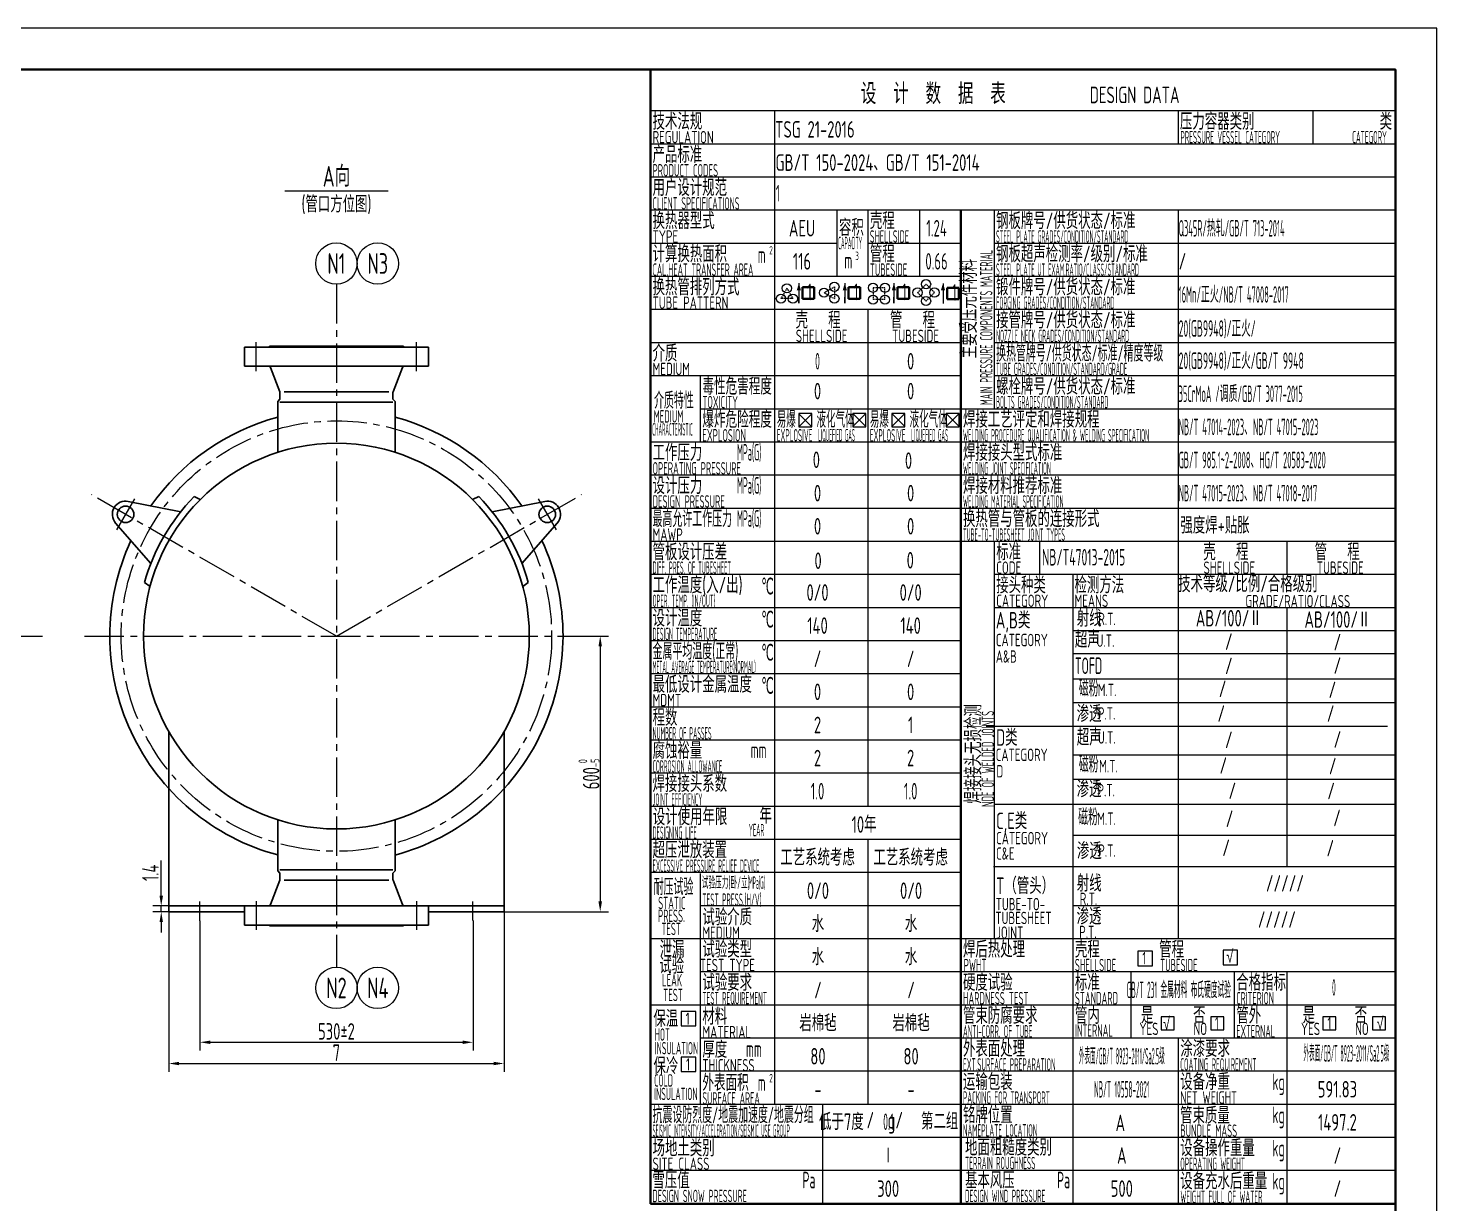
# Model space of a CAD drawing. Header units: millimetres. Extents: x 5765 to 6606, y -201 to 393.
# Drawn here: x 6265.7 to 6606, y 109.4 to 393.4 of the extents above; entities that cross this region are included whole.
import ezdxf
from ezdxf.enums import TextEntityAlignment as Align

# ---------------------------------------------------------------- set-up
doc = ezdxf.new("R2010")
doc.units = ezdxf.units.MM
doc.linetypes.add('CENTER2', pattern=[28.575, 19.05, -3.175, 3.175, -3.175])
doc.linetypes.add('DASHED', pattern=[0.75, 0.5, -0.25])
for name, color, linetype, lineweight in [('1粗实线', 7, 'Continuous', 35), ('2细实线', 3, 'Continuous', 13), ('3中心线', 1, 'CENTER2', 13), ('7文本', 2, 'Continuous', 13), ('8标注', 3, 'Continuous', 13), ('9图表', 4, 'Continuous', 13)]:
    doc.layers.add(name, color=color, linetype=linetype, lineweight=lineweight)
doc.styles.add('lanpec', font='bpec_e.shx', dxfattribs={"width": 0.75, "bigfont": 'hztxt.shx'})
doc.styles.add('lanpec-dim', font='bpec_e.shx', dxfattribs={"width": 0.75})
doc.dimstyles.new('lanpec', dxfattribs={"dimtxt": 4, "dimasz": 2.5, "dimexe": 2, "dimexo": 0, "dimtad": 1, "dimdsep": 46, "dimtxsty": 'lanpec-dim', "dimcen": 2.5, "dimclrd": 256, "dimclre": 256, "dimclrt": 256, "dimazin": 0, "dimtfac": 1, "dimtmove": 0, "dimatfit": 3, "dimfxl": 1, "dimlwd": -1, "dimlwe": -1, "dimarcsym": 0})
doc.dimstyles.new('lanpec$0', dxfattribs={"dimscale": 10, "dimtxt": 4, "dimasz": 2.5, "dimexe": 2, "dimexo": 0, "dimtad": 1, "dimdec": 1, "dimdsep": 46, "dimtxsty": 'lanpec-dim', "dimcen": 0.09, "dimclrd": 256, "dimclre": 256, "dimclrt": 256, "dimadec": 1, "dimazin": 0, "dimtfac": 0.707, "dimtdec": 1, "dimtmove": 0, "dimatfit": 3, "dimfxl": 1, "dimarcsym": 0})

# ---------------------------------------------------------------- blocks, each defined once
blk = doc.blocks.new('A1')
at = {"layer": '1粗实线'}
blk.add_lwpolyline([(-816, 10), (-10, 10), (-10, 584), (-816, 584)], close=True, dxfattribs=at)
at = {"layer": '9图表'}
blk.add_lwpolyline([(-841, 0), (0, 0), (0, 594), (-841, 594)], close=True, dxfattribs=at)
blk = doc.blocks.new('换热器设计数据表')
for p, q in [((-141.04, -83.12), (-144.19, -83.12)), ((-144.19, -83.12), (-144.19, -86.27)), ((-141.04, -86.27), (-141.04, -83.12)), ((-127.94, -83.12), (-131.09, -83.12)), ((-131.09, -83.12), (-131.09, -86.27)), ((-127.94, -86.27), (-127.94, -83.12)), ((-118.54, -83.12), (-121.69, -83.12)), ((-121.69, -83.12), (-121.69, -86.27)), ((-118.54, -86.27), (-118.54, -83.12)), ((-105.44, -83.12), (-108.59, -83.12)), ((-108.59, -83.12), (-108.59, -86.27)), ((-105.44, -86.27), (-105.44, -83.12)), ((-144.19, -86.27), (-141.04, -86.27)), ((-131.09, -86.27), (-127.94, -86.27)), ((-121.69, -86.27), (-118.54, -86.27)), ((-108.59, -86.27), (-105.44, -86.27)), ((-58.74, -212.99), (-62.24, -212.99)), ((-62.24, -212.99), (-62.24, -216.49)), ((-58.74, -216.49), (-58.74, -212.99)), ((-38.15, -212.77), (-41.65, -212.77)), ((-41.65, -212.77), (-41.65, -216.27)), ((-38.15, -216.27), (-38.15, -212.77)), ((-62.24, -216.49), (-58.74, -216.49)), ((-41.65, -216.27), (-38.15, -216.27)), ((-169.06, -227.53), (-172.56, -227.53)), ((-172.56, -227.53), (-172.56, -231.03)), ((-169.06, -231.03), (-169.06, -227.53)), ((-172.56, -231.03), (-169.06, -231.03)), ((-53.44, -228.83), (-56.59, -228.83)), ((-56.59, -228.83), (-56.59, -231.98)), ((-53.44, -231.98), (-53.44, -228.83)), ((-41.46, -228.83), (-44.61, -228.83)), ((-44.61, -228.83), (-44.61, -231.98)), ((-41.46, -231.98), (-41.46, -228.83)), ((-14.39, -228.83), (-17.54, -228.83)), ((-17.54, -228.83), (-17.54, -231.98)), ((-14.39, -231.98), (-14.39, -228.83)), ((-2.41, -228.83), (-5.56, -228.83)), ((-5.56, -228.83), (-5.56, -231.98)), ((-2.41, -231.98), (-2.41, -228.83)), ((-56.59, -231.98), (-53.44, -231.98)), ((-44.61, -231.98), (-41.46, -231.98)), ((-17.54, -231.98), (-14.39, -231.98)), ((-5.56, -231.98), (-2.41, -231.98)), ((-169.06, -238.56), (-172.56, -238.56)), ((-172.56, -238.56), (-172.56, -242.06)), ((-169.06, -242.06), (-169.06, -238.56)), ((-172.56, -242.06), (-169.06, -242.06))]:
    blk.add_line(p, q)
at = {"layer": '1粗实线'}
for p, q in [((0, 0), (-180, 0)), ((-180, 0), (-180, -274)), ((0, 0), (0, -274)), ((-105, -34), (-105, -274)), ((-140.47, -52.59), (-143.27, -52.59)), ((-143.27, -52.59), (-143.27, -55.39)), ((-140.47, -55.39), (-140.47, -52.59)), ((-129.36, -52.59), (-132.16, -52.59)), ((-132.16, -52.59), (-132.16, -55.39)), ((-129.36, -55.39), (-129.36, -52.59)), ((-117.49, -52.59), (-120.29, -52.59)), ((-120.29, -52.59), (-120.29, -55.39)), ((-117.49, -55.39), (-117.49, -52.59)), ((-105.53, -52.69), (-108.33, -52.69)), ((-108.33, -52.69), (-108.33, -55.49)), ((-105.53, -55.49), (-105.53, -52.69)), ((-143.27, -55.39), (-140.47, -55.39)), ((-132.16, -55.39), (-129.36, -55.39)), ((-120.29, -55.39), (-117.49, -55.39)), ((-108.33, -55.49), (-105.53, -55.49)), ((0, -274), (-180, -274))]:
    blk.add_line(p, q, dxfattribs=at)
at = {"layer": '9图表'}
for p, q in [((0, -10), (-180, -10)), ((-150, -10), (-150, -154)), ((-52.5, -10), (-52.5, -18)), ((-20, -10), (-20, -18)), ((0, -18), (-180, -18)), ((0, -26), (-180, -26)), ((0, -34), (-180, -34)), ((-135, -34), (-135, -50)), ((-127.5, -34), (-127.5, -50)), ((-115, -34), (-115, -50)), ((-97, -34), (-97, -82)), ((-52.5, -34), (-52.5, -210)), ((-135, -42), (-180, -42)), ((-105, -42), (-127.5, -42)), ((0, -42), (-97, -42)), ((0, -42), (-97, -42)), ((-105, -50), (-180, -50)), ((0, -50), (-97, -50)), ((0, -50), (-97, -50)), ((-144.15, -51.6), (-144.15, -56.46)), ((-133.05, -51.6), (-133.05, -56.46)), ((-121.18, -51.6), (-121.18, -56.46)), ((-109.32, -51.7), (-109.32, -56.55)), ((-144.15, -56.46), (-144.15, -54.98)), ((-133.05, -56.46), (-133.05, -54.98)), ((-121.18, -56.46), (-121.18, -54.98)), ((-105, -58), (-180, -58)), ((-127.5, -58), (-127.5, -178)), ((0, -58), (-97, -58)), ((-105, -66), (-180, -66)), ((0, -66), (-97, -66)), ((-105, -74), (-180, -74)), ((-167.96, -74), (-167.96, -90)), ((0, -74), (-97, -74)), ((0, -82), (-167.96, -82)), ((0, -90), (-180, -90)), ((0, -98), (-180, -98)), ((0, -106), (-180, -106)), ((0, -114), (-180, -114)), ((0, -114), (-97, -114)), ((-97, -114), (-97, -210)), ((-85.95, -122), (-85.95, -114)), ((-26.25, -114), (-26.25, -122)), ((-105, -122), (-180, -122)), ((0, -122), (-97, -122)), ((0, -122), (-97, -122)), ((-77.95, -122), (-77.95, -210)), ((-105, -130), (-180, -130)), ((-77.95, -130), (-97, -130)), ((0, -130), (-85.95, -130)), ((-26.25, -130), (-26.25, -192.64)), ((0, -135.6), (-77.95, -135.6)), ((-105, -138), (-180, -138)), ((0, -141.16), (-77.95, -141.16)), ((-105, -146), (-180, -146)), ((0, -147.24), (-77.95, -147.24)), ((0, -152.97), (-77.95, -152.97)), ((-105, -154), (-180, -154)), ((-150, -154), (-150, -250)), ((-1.92, -158.71), (-98.92, -158.71)), ((-105, -162), (-180, -162)), ((0, -165.6), (-77.95, -165.6)), ((-105, -170), (-180, -170)), ((0, -171.52), (-77.95, -171.52)), ((-105, -178), (-180, -178)), ((0.09, -177.55), (-96.91, -177.55)), ((-105, -186), (-180, -186)), ((-127.5, -186), (-127.5, -250)), ((0.03, -185.02), (-77.93, -185.02)), ((-105, -194), (-180, -194)), ((-0.09, -192.64), (-97.09, -192.64)), ((-167.96, -194.21), (-167.96, -226.21)), ((-105, -202), (-167.96, -202)), ((0, -202), (-77.95, -202)), ((-105, -210), (-180, -210)), ((0, -210), (-105, -210)), ((-77.95, -210), (-77.95, -274)), ((0, -218), (-167.96, -218)), ((-63.95, -218), (-63.95, -234)), ((-38.95, -218), (-38.95, -234)), ((-26.25, -218), (-26.25, -234)), ((0, -226), (-180, -226)), ((-167.96, -226.21), (-167.96, -250)), ((0, -234), (-167.96, -234)), ((0, -234), (-167.96, -234)), ((-52.5, -234), (-52.5, -274)), ((-26.25, -234), (-26.25, -274)), ((0, -242), (-167.96, -242)), ((0, -250), (-180, -250)), ((-138.45, -250), (-138.45, -274)), ((-52.5, -258), (-180, -258)), ((0, -258), (-52.5, -258)), ((0, -266), (-180, -266)), ((0, -266), (-52.5, -266)), ((0, -274), (-180, -274)), ((0, -274), (-180, -274)), ((-77.95, -273.66), (-77.95, -274)), ((-52.5, -273.66), (-52.5, -274)), ((-26.25, -273.66), (-26.25, -274))]:
    blk.add_line(p, q, dxfattribs=at)
at = {"layer": '9图表', "linetype": 'DASHED', "ltscale": 0.6}
for p, q in [((-147.04, -52.84), (-148.48, -55.34)), ((-147.04, -52.84), (-145.6, -55.34)), ((-138.07, -53.9), (-135.57, -52.46)), ((-138.07, -53.9), (-135.57, -55.34)), ((-135.57, -52.46), (-135.57, -55.34)), ((-123.35, -52.7), (-126.23, -52.7)), ((-126.23, -52.7), (-126.23, -55.58)), ((-123.35, -55.58), (-123.35, -52.7)), ((-115.46, -53.87), (-113.42, -51.84)), ((-115.46, -53.87), (-113.42, -55.91)), ((-111.39, -53.87), (-113.42, -51.84)), ((-113.42, -55.91), (-111.39, -53.87)), ((-145.6, -55.34), (-148.48, -55.34)), ((-123.35, -55.58), (-126.23, -55.58))]:
    blk.add_line(p, q, dxfattribs=at)
at = {"layer": '9图表'}
for points in [[(-144.15, -51.6, 0, 1, 0), (-144.15, -53.31, 1, 1, 0)], [(-133.05, -51.6, 0, 1, 0), (-133.05, -53.31, 1, 1, 0)], [(-121.18, -51.6, 0, 1, 0), (-121.18, -53.31, 1, 1, 0)], [(-109.32, -51.6, 0, 1, 0), (-109.32, -53.31, 1, 1, 0)]]:
    blk.add_lwpolyline(points, format="xyseb", dxfattribs=at)
for centre in [(-113.42, -51.84), (-148.48, -55.34), (-147.04, -52.84), (-145.6, -55.34), (-138.07, -53.9), (-135.57, -52.46), (-135.57, -55.34), (-126.23, -52.7), (-126.23, -55.58), (-123.35, -52.7), (-123.35, -55.58), (-115.46, -53.87), (-111.39, -53.87), (-113.42, -55.91)]:
    blk.add_circle(centre, 1.12, dxfattribs=at)
at = {"layer": '7文本', "color": 4, "style": 'lanpec'}
for s, height, width, p in [('设  计  数  据  表', 5, 0.75, (-129.18, -8.34)), ('DESIGN DATA', 4, 0.75, (-73.86, -8.12)), ('技术法规', 4, 0.75, (-179.5, -14.54)), ('压力容器类别', 4, 0.75, (-52.07, -14.54)), ('类', 4, 0.75, (-3.82, -14.54)), ('REGULATION', 3, 0.75, (-179.5, -17.83)), ('PRESSURE VESSEL CATEGORY', 3, 0.4, (-51.95, -17.83)), ('CATEGORY', 3, 0.4, (-10.46, -17.82)), ('产品标准', 4, 0.75, (-179.5, -22.54)), ('PRODUCT CODES', 3, 0.6, (-179.5, -25.83)), ('用户设计规范 ', 4, 0.75, (-179.5, -30.54)), ('CLIENT SPECIFICATIONS', 3, 0.5, (-179.5, -33.83)), ('换热器型式', 4, 0.75, (-179.5, -38.54)), ('容积', 4, 0.75, (-134.45, -40.17)), ('壳程', 4, 0.75, (-127, -38.54)), ('钢板牌号/供货状态/标准', 4, 0.75, (-96.5, -38.54)), ('TYPE', 3, 0.75, (-179.5, -41.83)), ('CAPACITY', 3, 0.3, (-134.66, -43.4)), ('SHELLSIDE', 3, 0.5, (-127, -41.83)), ('STEEL PLATE GRADES/CONDITION/STANDARD', 3, 0.35, (-96.5, -41.83)), ('计算换热面积', 4, 0.75, (-179.5, -46.54)), ('m', 4, 0.6, (-154.09, -46.75)), ('2', 2, 0.6, (-151.31, -44.65)), ('3', 2, 0.6, (-130.54, -46)), ('管程', 4, 0.75, (-127, -46.54)), ('钢板超声检测率/级别/标准', 4, 0.75, (-96.5, -46.54)), ('CAL.HEAT TRANSFER AREA', 3, 0.45, (-179.5, -49.83)), ('m', 4, 0.6, (-133.16, -48.1)), ('TUBESIDE', 3, 0.6, (-127, -49.83)), ('STEEL PLATE UT EXAM.RATIO/CLASS/STANDARD', 3, 0.35, (-96.5, -49.83)), ('换热管排列方式', 4, 0.75, (-179.5, -54.54)), ('锻件牌号/供货状态/标准 ', 4, 0.75, (-96.5, -54.54)), ('TUBE PATTERN', 3, 0.75, (-179.5, -57.83)), ('FORGING GRADES/CONDITION/STANDARD', 3, 0.35, (-96.5, -57.83)), ('壳   程', 4, 0.75, (-144.94, -62.54)), ('管   程', 4, 0.75, (-122.14, -62.54)), ('接管牌号/供货状态/标准 ', 4, 0.75, (-96.5, -62.54)), ('SHELLSIDE', 3, 0.75, (-144.88, -65.83)), ('TUBESIDE', 3, 0.75, (-121.61, -65.83)), ('NOZZLE NECK GRADES/CONDITION/STANDARD', 3, 0.35, (-96.5, -65.83)), ('介质', 4, 0.75, (-179.5, -70.54)), ('换热管牌号/供货状态/标准/精度等级', 4, 0.6, (-96.5, -70.54)), ('MEDIUM', 3, 0.75, (-179.5, -73.83)), ('TUBE GRADES/CONDITION/STANDARD/GRADE', 3, 0.35, (-96.5, -73.83)), ('毒性危害程度', 4, 0.7, (-167.46, -78.54)), ('螺栓牌号/供货状态/标准 ', 4, 0.75, (-96.5, -78.54)), ('介质特性', 4, 0.6, (-179.15, -81.94)), ('TOXICITY ', 3, 0.6, (-167.46, -81.83)), ('BOLTS GRADES/CONDITION/STANDARD', 3, 0.35, (-96.5, -81.83)), ('MEDIUM ', 3, 0.6, (-179.26, -85.28)), ('爆炸危险程度', 4, 0.7, (-167.46, -86.54)), ('易爆', 4, 0.5, (-149.5, -86.54)), ('液化气体', 4, 0.5, (-139.9, -86.54)), ('易爆', 4, 0.5, (-127, -86.54)), ('液化气体', 4, 0.5, (-117.4, -86.54)), ('焊接工艺评定和焊接规程', 4, 0.75, (-104.5, -86.54)), ('CHARACTERISTIC', 3, 0.3, (-179.58, -88.43)), ('EXPLOSION', 3, 0.6, (-167.46, -89.83)), ('EXPLOSIVE', 3, 0.4, (-149.5, -89.83)), ('LIQUEFIED GAS', 3, 0.3, (-139.49, -89.81)), ('EXPLOSIVE', 3, 0.4, (-127, -89.83)), ('LIQUEFIED GAS', 3, 0.3, (-116.99, -89.81)), ('WELDING PROCEDURE QUALIFICATION & WELDING SPECIFICATION', 3, 0.35, (-104.5, -89.83)), ('工作压力', 4, 0.75, (-179.5, -94.54)), ('MPa(G)', 4, 0.35, (-159.07, -94.44)), ('焊接接头型式标准', 4, 0.75, (-104.5, -94.54)), ('OPERATING PRESSURE', 3, 0.6, (-179.5, -97.83)), ('WELDING JOINT SPECIFICATION', 3, 0.35, (-104.5, -97.83)), ('设计压力', 4, 0.75, (-179.5, -102.54)), ('MPa(G)', 4, 0.35, (-159.07, -102.44)), ('焊接材料推荐标准', 4, 0.75, (-104.5, -102.54)), ('DESIGN PRESSURE', 3, 0.6, (-179.5, -105.83)), ('WELDING MATERIAL SPECIFICATION', 3, 0.35, (-104.5, -105.83)), ('最高允许工作压力', 4, 0.6, (-179.5, -110.54)), ('MPa(G)', 4, 0.35, (-159.07, -110.44)), ('换热管与管板的连接形式', 4, 0.75, (-104.5, -110.54)), ('MAWP', 3, 0.75, (-179.5, -113.83)), ('TUBE-TO-TUBESHEET JOINT TYPES', 3, 0.35, (-104.5, -113.83)), ('管板设计压差', 4, 0.75, (-179.5, -118.54)), ('标准', 4, 0.75, (-96.46, -118.54)), ('壳   程', 4, 0.75, (-46.42, -118.54)), ('管   程', 4, 0.75, (-19.53, -118.54)), ('DIFF. PRES. OF TUBESHEET', 3, 0.35, (-179.5, -121.83)), ('CODE', 3, 0.75, (-96.46, -121.83)), ('NB/T47013-2015', 4, 0.6, (-85.4, -119.81)), ('SHELLSIDE', 3, 0.75, (-46.37, -121.83)), ('TUBESIDE', 3, 0.75, (-18.99, -121.83)), ('工作温度(入/出)', 4, 0.75, (-179.5, -126.54)), ('接头种类', 4, 0.75, (-96.46, -126.54)), ('检测方法', 4, 0.75, (-77.55, -126.54)), ('技术等级/比例/合格级别', 4, 0.75, (-52.5, -126.26)), ('℃', 4, 0.53, (-153.22, -126.76)), ('OPER. TEMP. (IN/OUT)', 3, 0.35, (-179.5, -129.83)), ('CATEGORY', 3, 0.75, (-96.46, -129.83)), ('MEANS', 3, 0.75, (-77.55, -129.83)), ('GRADE/RATIO/CLASS', 3, 0.75, (-36.24, -129.92)), ('设计温度', 4, 0.75, (-179.5, -134.54)), ('℃', 4, 0.53, (-153.22, -134.76)), ('A,B类', 4, 0.75, (-96.56, -135.02)), ('射线', 4, 0.75, (-76.99, -134.57)), ('R.T.', 3, 0.75, (-71.81, -134.22)), ('DESIGN TEMPERATURE', 3, 0.35, (-179.5, -137.83)), ('超声', 4, 0.75, (-77.45, -139.68)), ('金属平均温度(正常)', 4, 0.6, (-179.5, -142.54)), ('℃', 4, 0.53, (-153.22, -142.76)), ('CATEGORY', 3, 0.75, (-96.56, -139.31)), ('U.T.', 3, 0.75, (-72.21, -139.47)), ('METAL AVERAGE TEMPERATURE(NORMAL) ', 3, 0.3, (-179.5, -145.83)), ('A&B', 3, 0.75, (-96.56, -143.29)), ('TOFD', 4, 0.6, (-77.45, -146.03)), ('最低设计金属温度', 4, 0.75, (-179.5, -150.54)), ('℃', 4, 0.53, (-153.22, -150.76)), ('磁粉', 4, 0.6, (-76.52, -151.48)), ('M.T.', 3, 0.75, (-71.93, -151.37)), ('MDMT', 3, 0.75, (-179.5, -153.83)), ('程数', 4, 0.75, (-179.5, -158.54)), ('渗透', 4, 0.75, (-77.03, -157.62)), ('P.T.', 3, 0.75, (-71.89, -157.04)), ('NUMBER OF PASSES', 3, 0.35, (-179.5, -161.83)), ('D类', 4, 0.75, (-96.5, -163.36)), ('超声', 4, 0.75, (-76.99, -163.31)), ('U.T.', 3, 0.75, (-71.89, -162.85)), ('腐蚀裕量', 4, 0.75, (-179.5, -166.54)), ('mm', 4, 0.6, (-155.79, -166.36)), ('CATEGORY', 3, 0.75, (-96.59, -167.04)), ('磁粉', 4, 0.6, (-76.52, -169.85)), ('M.T.', 3, 0.75, (-71.6, -169.79)), ('CORROSION ALLOWANCE', 3, 0.35, (-179.5, -169.83)), ('焊接接头系数', 4, 0.75, (-179.5, -174.54)), ('D', 3, 0.75, (-96.41, -171)), ('渗透', 4, 0.75, (-77.03, -175.82)), ('P.T.', 3, 0.75, (-72, -175.59)), ('JOINT EFFICIENCY', 3, 0.35, (-179.5, -177.83)), ('设计使用年限', 4, 0.75, (-179.44, -182.54)), ('年', 4, 0.75, (-153.67, -182.21)), ('C,E类', 4, 0.75, (-96.5, -183.49)), ('磁粉', 4, 0.6, (-76.67, -182.59)), ('M.T.', 3, 0.75, (-72.08, -182.48)), ('DESIGNING LIFE', 3, 0.35, (-179.5, -185.83)), ('YEAR', 3, 0.35, (-156.26, -185.22)), ('超压泄放装置', 4, 0.75, (-179.5, -190.54)), ('超压泄放装置', 4, 0.75, (-179.5, -190.54)), ('CATEGORY', 3, 0.75, (-96.5, -187.17)), ('渗透', 4, 0.75, (-76.95, -190.76)), ('P.T.', 3, 0.75, (-71.81, -190.18)), ('C&E', 3, 0.75, (-96.5, -190.89)), ('EXCESSIVE PRESSURE RELIEF DEVICE', 3, 0.35, (-179.5, -193.83)), ('耐压试验', 4, 0.6, (-179.23, -199.45)), ('试验压力(卧/立)', 3, 0.4, (-167.63, -197.9)), ('MPa(G)', 3, 0.3, (-156.24, -197.92)), ('T（管头）', 4, 0.75, (-96.5, -199.19)), ('射线', 4, 0.75, (-76.99, -198.57)), ('STATIC', 3, 0.6, (-178.14, -202.84)), ('TEST PRESS.(H/V)', 3, 0.4, (-167.46, -202.03)), ('TUBE-TO-', 3, 0.75, (-96.59, -203.12)), ('R.T.', 3, 0.75, (-76.28, -201.83)), ('PRESS.', 3, 0.6, (-178.19, -205.93)), ('试验介质', 4, 0.75, (-167.46, -206.75)), ('TUBESHEET', 3, 0.75, (-96.68, -206.45)), ('渗透', 4, 0.75, (-77.03, -206.54)), ('TEST', 3, 0.6, (-177.37, -209.1)), ('MEDIUM', 3, 0.75, (-167.46, -210.03)), ('JOINT', 3, 0.75, (-96.5, -210)), ('P.T.', 3, 0.75, (-76.41, -209.83)), ('泄漏', 4, 0.75, (-177.79, -214.54)), ('试验类型', 4, 0.75, (-167.46, -214.54)), ('焊后热处理', 4, 0.75, (-104.5, -214.54)), ('壳程', 4, 0.75, (-77.45, -214.54)), ('管程', 4, 0.75, (-57.09, -214.57)), ('试验', 4, 0.75, (-177.88, -218.46)), ('TEST TYPE', 3, 0.75, (-168.08, -217.83)), ('PWHT', 3, 0.6, (-104.32, -217.83)), ('SHELLSIDE', 3, 0.6, (-77.45, -217.83)), ('TUBESIDE', 3, 0.6, (-56.85, -217.83)), ('LEAK', 3, 0.6, (-177.22, -221.48)), ('试验要求', 4, 0.75, (-167.46, -222.54)), ('硬度试验', 4, 0.75, (-104.5, -222.54)), ('标准', 4, 0.75, (-77.45, -222.54)), ('合格指标', 4, 0.75, (-38.45, -222.54)), ('TEST', 3, 0.6, (-176.92, -225.05)), ('TEST REQUIREMENT', 3, 0.4, (-167.46, -225.83)), ('HARDNESS TEST', 3, 0.6, (-104.5, -225.83)), ('STANDARD', 3, 0.6, (-77.45, -225.83)), ('CRITERION', 3, 0.5, (-38.45, -225.83)), ('保温', 4, 0.75, (-179.3, -231.3)), ('材料 ', 4, 0.75, (-167.46, -230.75)), ('管束防腐要求', 4, 0.75, (-104.5, -230.54)), ('管内', 4, 0.75, (-77.45, -230.54)), ('是', 4, 0.75, (-61.47, -230.45)), ('否', 4, 0.75, (-48.9, -230.45)), ('管外', 4, 0.75, (-38.45, -230.5)), ('是', 4, 0.75, (-22.42, -230.45)), ('否', 4, 0.75, (-9.85, -230.45)), ('MATERIAL', 3, 0.75, (-167.46, -234.03)), ('ANTI-CORR. OF TUBE', 3, 0.4, (-104.5, -233.83)), ('INTERNAL', 3, 0.6, (-77.45, -233.64)), ('YES', 3, 0.75, (-61.88, -233.24)), ('NO', 3, 0.75, (-48.81, -233.24)), ('EXTERNAL', 3, 0.5, (-38.45, -233.8)), ('YES', 3, 0.75, (-22.83, -233.24)), ('NO', 3, 0.75, (-9.76, -233.24)), ('HOT ', 3, 0.45, (-178.97, -234.61)), ('厚度', 4, 0.75, (-167.46, -238.75)), ('外表面处理', 4, 0.75, (-104.5, -238.54)), ('涂漆要求', 4, 0.75, (-51.98, -238.54)), ('INSULATION ', 3, 0.45, (-178.97, -237.91)), ('mm', 4, 0.6, (-156.93, -238.56)), ('保冷', 4, 0.75, (-179.28, -242.69)), ('THICKNESS', 3, 0.74, (-167.46, -242.03)), ('EXT.SURFACE PREPARATION', 3, 0.4, (-104.5, -241.83)), ('COATING REQUIREMENT', 3, 0.4, (-52, -241.83)), ('COLD', 3, 0.45, (-179.11, -245.7)), ('外表面积', 4, 0.7, (-167.46, -246.75)), ('m', 4, 0.6, (-154.09, -246.75)), ('2', 2, 0.6, (-151.31, -244.65)), ('运输包装', 4, 0.75, (-104.5, -246.54)), ('设备净重', 4, 0.75, (-52, -246.54)), ('kg', 4, 0.6, (-29.74, -246.54)), ('INSULATION ', 3, 0.45, (-179.11, -248.96)), ('SURFACE AREA', 3, 0.5, (-167.46, -250.03)), ('PACKING FOR TRANSPORT ', 3, 0.4, (-104.5, -249.83)), ('NET WEIGHT', 3, 0.7, (-52, -249.83)), ('抗震设防烈度/地震加速度/地震分组', 4, 0.6, (-179.5, -254.54)), (' /  g/  ', 4, 0.75, (-129.43, -255.82)), ('铭牌位置', 4, 0.75, (-104.5, -254.54)), ('管束质量', 4, 0.75, (-52.03, -254.68)), ('kg', 4, 0.6, (-29.74, -254.54)), ('SEISMIC INTENSITY/ACCELERATION/SEISMIC USE GROUP', 3, 0.3, (-179.5, -257.83)), ('NAMEPLATE LOCATION', 3, 0.4, (-104.5, -257.77)), ('BUNDLE MASS', 3, 0.6, (-52, -257.83)), ('场地土类别', 4, 0.75, (-179.5, -262.54)), ('地面粗糙度类别', 4, 0.75, (-104, -262.37)), ('设备操作重量', 4, 0.75, (-52, -262.54)), ('kg', 4, 0.6, (-29.74, -262.54)), ('SITE CLASS', 3, 0.75, (-179.5, -265.83)), ('TERRAIN ROUGHNESS', 3, 0.4, (-104, -265.65)), ('OPERATING WEIGHT', 3, 0.4, (-52, -265.83)), ('雪压值', 4, 0.75, (-179.53, -270.33)), ('Pa', 4, 0.6, (-143.27, -270.27)), ('基本风压', 4, 0.75, (-104, -270.33)), ('Pa', 4, 0.6, (-81.76, -270.27)), ('设备充水后重量', 4, 0.75, (-52, -270.54)), ('kg', 4, 0.6, (-29.74, -270.54)), ('DESIGN SNOW PRESSURE', 3, 0.5, (-179.53, -273.61)), ('DESIGN WIND PRESSURE', 3, 0.4, (-104, -273.61)), ('WEIGHT FULL OF WATER', 3, 0.4, (-51.95, -273.83))]:
    blk.add_text(s, height=height, dxfattribs=dict(at, width=width)).set_placement(p)
for s, height, width, p in [('主要受压元件材料', 4, 0.75, (-101.09, -69.74)), ('MAIN PRESSURE COMPONENTS MATERIAL ', 3, 0.5, (-97.36, -81.06)), ('焊接接头无损检测 ', 4, 0.75, (-100.01, -177.31)), ('NDE OF WELDED JOINTS', 3, 0.6, (-97, -178.13))]:
    blk.add_text(s, height=height, rotation=90, dxfattribs=dict(at, width=width)).set_placement(p)
blk = doc.blocks.new('*D39')
at = {"layer": '8标注', "transparency": 16777216}
for p, q in [((6307.14, 177.78), (6307.14, 146.46)), ((6373.14, 177.85), (6373.14, 146.46)), ((6309.64, 148.46), (6370.64, 148.46))]:
    blk.add_line(p, q, dxfattribs=at)
for points in [[(6309.64, 148.87), (6309.64, 148.04), (6307.14, 148.46)], [(6370.64, 148.87), (6370.64, 148.04), (6373.14, 148.46)]]:
    blk.add_solid(points, dxfattribs=at)
at = {"layer": 'Defpoints', "color": 0, "transparency": 16777216}
for p in [(6307.14, 177.78), (6373.14, 177.85), (6373.14, 148.46)]:
    blk.add_point(p, dxfattribs=at)
at = {"layer": '8标注', "transparency": 16777216, "insert": (6340.14, 151.08), "char_height": 4, "attachment_point": 5, "style": 'lanpec-dim'}
blk.add_mtext('530±2', dxfattribs=at)
blk = doc.blocks.new('*D40')
at = {"layer": '8标注', "transparency": 16777216}
for p, q in [((6299.64, 179.98), (6299.64, 141.33)), ((6380.64, 179.98), (6380.64, 141.33)), ((6302.14, 143.33), (6378.14, 143.33))]:
    blk.add_line(p, q, dxfattribs=at)
for points in [[(6302.14, 143.74), (6302.14, 142.91), (6299.64, 143.33)], [(6378.14, 143.74), (6378.14, 142.91), (6380.64, 143.33)]]:
    blk.add_solid(points, dxfattribs=at)
at = {"layer": 'Defpoints', "color": 0, "transparency": 16777216}
for p in [(6299.64, 179.98), (6380.64, 179.98), (6380.64, 143.33)]:
    blk.add_point(p, dxfattribs=at)
at = {"layer": '8标注', "transparency": 16777216, "insert": (6340.14, 145.95), "char_height": 4, "width": 7.1429, "attachment_point": 5, "style": 'lanpec-dim'}
blk.add_mtext('7', dxfattribs=at)
blk = doc.blocks.new('*D43')
at = {"layer": '8标注', "transparency": 16777216}
for p, q in [((6401.02, 246.58), (6405.88, 246.58)), ((6403.88, 244.08), (6403.88, 182.48)), ((6380.64, 179.98), (6405.88, 179.98))]:
    blk.add_line(p, q, dxfattribs=at)
for points in [[(6403.46, 244.08), (6404.3, 244.08), (6403.88, 246.58)], [(6403.46, 182.48), (6404.3, 182.48), (6403.88, 179.98)]]:
    blk.add_solid(points, dxfattribs=at)
at = {"layer": 'Defpoints', "color": 0, "transparency": 16777216}
for p in [(6401.02, 246.58), (6380.64, 179.98), (6403.88, 179.98)]:
    blk.add_point(p, dxfattribs=at)
at = {"layer": '8标注', "transparency": 16777216, "insert": (6401.16, 213.28), "char_height": 4, "attachment_point": 5, "rotation": 90, "style": 'lanpec-dim'}
blk.add_mtext('600{\\H0.525x;\\S 0^ -5;}', dxfattribs=at)
blk = doc.blocks.new('*D45')
at = {"layer": '8标注', "transparency": 16777216}
for p, q in [((6195.65, 192.8), (6195.65, 194.8)), ((6224.02, 191.41), (6224.02, 194.8)), ((6198.15, 192.8), (6221.52, 192.8)), ((6224.02, 192.8), (6263.77, 192.8))]:
    blk.add_line(p, q, dxfattribs=at)
for points in [[(6198.15, 193.22), (6198.15, 192.39), (6195.65, 192.8)], [(6221.52, 193.22), (6221.52, 192.39), (6224.02, 192.8)]]:
    blk.add_solid(points, dxfattribs=at)
at = {"layer": 'Defpoints', "color": 0, "transparency": 16777216}
for p in [(6195.65, 192.8), (6224.02, 192.8), (6224.02, 191.41)]:
    blk.add_point(p, dxfattribs=at)
at = {"layer": '8标注', "transparency": 16777216, "insert": (6245.14, 195.5), "char_height": 4, "attachment_point": 5, "style": 'lanpec-dim'}
blk.add_mtext('∅219.1×12.7;L=90.0', dxfattribs=at)
blk = doc.blocks.new('*U61')
at = {"layer": '2细实线'}
blk.add_line((-12.5, 0), (12.5, 0), dxfattribs=at)
at = {"layer": '7文本', "style": 'lanpec', "width": 0.75}
for tag, height, p in [('节点图名称', 5, (0, 3.5)), ('比例', 4, (0, -3.25))]:
    blk.add_attdef(tag, text='', height=height, dxfattribs=at).set_placement(p, align=Align.MIDDLE_CENTER)
blk = doc.blocks.new('管口号')
at = {"layer": '2细实线'}
blk.add_circle((0, 5), 5, dxfattribs=at)
at = {"layer": '7文本', "style": 'lanpec', "width": 0.75}
blk.add_attdef('N', text='', height=5, dxfattribs=at).set_placement((0, 5), align=Align.MIDDLE_CENTER)
blk = doc.blocks.new('*D66')
at = {"layer": '8标注', "transparency": 16777216}
for p, q in [((6297.81, 183.88), (6297.81, 192.41)), ((6299.64, 181.38), (6295.81, 181.38)), ((6297.81, 179.98), (6297.81, 181.38)), ((6299.64, 179.98), (6295.81, 179.98)), ((6297.81, 177.48), (6297.81, 174.98))]:
    blk.add_line(p, q, dxfattribs=at)
for points in [[(6297.39, 183.88), (6298.23, 183.88), (6297.81, 181.38)], [(6297.39, 177.48), (6298.23, 177.48), (6297.81, 179.98)]]:
    blk.add_solid(points, dxfattribs=at)
at = {"layer": 'Defpoints', "color": 0, "transparency": 16777216}
for p in [(6297.81, 181.38), (6299.64, 181.38), (6299.64, 179.98)]:
    blk.add_point(p, dxfattribs=at)
at = {"layer": '8标注', "transparency": 16777216, "insert": (6295.19, 189.4), "char_height": 4, "attachment_point": 5, "rotation": 90, "style": 'lanpec-dim'}
blk.add_mtext('1.4', dxfattribs=at)

msp = doc.modelspace()

# ---------------------------------------------------------------- linework, layer by layer
for p, q in [((6323.948, 316.583), (6356.328, 316.583)), ((6323.948, 316.383), (6323.948, 316.583)), ((6356.328, 316.383), (6356.328, 316.583)), ((6317.888, 316.383), (6362.388, 316.383)), ((6317.888, 311.773), (6317.888, 316.383)), ((6362.388, 311.773), (6362.388, 316.383)), ((6317.888, 311.773), (6362.388, 311.773)), ((6317.888, 311.773), (6323.744, 311.773)), ((6326.456, 305.569), (6324.211, 311.452)), ((6353.821, 305.569), (6356.066, 311.452)), ((6362.388, 311.773), (6356.533, 311.773)), ((6326.488, 303.822), (6325.954, 303.288)), ((6325.954, 303.288), (6325.954, 290.972)), ((6326.488, 304.783), (6326.488, 305.391)), ((6326.488, 304.783), (6326.488, 303.822)), ((6353.788, 303.087), (6326.488, 303.087)), ((6352.768, 305.583), (6327.509, 305.583)), ((6353.788, 304.783), (6353.788, 305.391)), ((6353.788, 304.783), (6353.788, 303.822)), ((6353.788, 303.822), (6354.322, 303.288)), ((6354.322, 303.288), (6354.322, 290.972)), ((6302.525, 276.624), (6289.816, 279.134)), ((6305.75, 280.268), (6307.246, 279.594)), ((6374.527, 280.268), (6373.03, 279.594)), ((6377.752, 276.624), (6390.46, 279.134)), ((6295.316, 264.137), (6286.788, 273.888)), ((6384.961, 264.137), (6393.489, 273.888)), ((6293.772, 259.522), (6295.105, 258.563)), ((6386.504, 259.522), (6385.172, 258.563)), ((6299.638, 179.983), (6299.638, 223.533)), ((6380.638, 179.983), (6380.638, 223.533)), ((6325.954, 189.879), (6325.954, 202.195)), ((6354.322, 189.879), (6354.322, 202.195)), ((6326.456, 187.597), (6324.211, 181.715)), ((6326.488, 189.345), (6325.954, 189.879)), ((6353.788, 190.08), (6326.488, 190.08)), ((6326.488, 188.383), (6326.488, 189.345)), ((6326.488, 188.383), (6326.488, 187.776)), ((6352.768, 187.583), (6327.509, 187.583)), ((6353.788, 189.345), (6354.322, 189.879)), ((6353.788, 188.383), (6353.788, 189.345)), ((6353.788, 188.383), (6353.788, 187.776)), ((6353.821, 187.597), (6356.066, 181.715)), ((6299.638, 181.383), (6317.888, 181.383)), ((6317.888, 181.393), (6362.388, 181.393)), ((6317.888, 181.393), (6317.888, 176.783)), ((6317.888, 181.393), (6323.744, 181.393)), ((6341.393, 181.393), (6335.538, 181.393)), ((6362.388, 181.393), (6356.533, 181.393)), ((6362.388, 181.393), (6362.388, 176.783)), ((6380.638, 181.383), (6362.388, 181.383)), ((6380.638, 181.383), (6380.638, 179.983)), ((6299.638, 179.983), (6317.888, 179.983)), ((6299.638, 179.983), (6317.888, 179.983)), ((6380.638, 179.983), (6362.388, 179.983)), ((6380.638, 179.983), (6362.388, 179.983)), ((6317.888, 176.783), (6362.388, 176.783)), ((6323.948, 176.783), (6323.948, 176.583)), ((6323.948, 176.583), (6356.328, 176.583)), ((6356.328, 176.783), (6356.328, 176.583))]:
    msp.add_line(p, q)
for centre, radius in [((6340.138, 246.583), 46.6), ((6289.197, 275.995), 2), ((6391.08, 275.995), 2)]:
    msp.add_circle(centre, radius)
for centre, radius, start, end in [((6323.744, 311.273), 0.5, 20.88476, 90), ((6356.533, 311.273), 0.5, 90, 159.11524), ((6325.988, 305.391), 0.5, 0, 20.88476), ((6354.288, 305.391), 0.5, 159.11524, 180), ((6340.138, 246.583), 54.75, 105.01487, 144.92537), ((6340.138, 246.583), 54.75, 35.07463, 74.98513), ((6289.197, 275.995), 3.2, 78.82881, 221.17119), ((6340.138, 246.583), 48.138, 135.5922, 164.4078), ((6340.138, 246.583), 48.138, 15.5922, 44.4078), ((6391.08, 275.995), 3.2, 318.82881, 101.17119), ((6340.138, 246.583), 54.75, 155.07463, 254.98513), ((6340.138, 246.583), 54.75, 284.91774, 24.92537), ((6325.988, 187.776), 0.5, 339.11524, 0), ((6354.288, 187.776), 0.5, 180, 200.88476), ((6323.744, 181.893), 0.5, 270, 339.11524), ((6356.533, 181.893), 0.5, 200.88476, 270)]:
    msp.add_arc(centre, radius, start, end)
at = {"layer": '2细实线'}
for p, q in [((6451.851, 300.296), (6455.001, 297.146)), ((6451.851, 297.146), (6455.001, 300.296)), ((6464.941, 300.326), (6468.091, 297.176)), ((6464.941, 297.176), (6468.091, 300.326)), ((6474.321, 300.326), (6477.471, 297.176)), ((6474.321, 297.176), (6477.471, 300.326)), ((6487.461, 300.346), (6490.611, 297.196)), ((6487.461, 297.196), (6490.611, 300.346))]:
    msp.add_line(p, q, dxfattribs=at)
at = {"layer": '3中心线', "ltscale": 0.5}
for p, q in [((6340.138, 331.583), (6340.138, 166.583)), ((6320.768, 310.583), (6320.768, 317.573)), ((6359.508, 310.583), (6359.508, 317.573)), ((6340.138, 246.583), (6280.924, 280.771)), ((6291.369, 279.757), (6287.024, 272.232)), ((6340.138, 246.583), (6399.353, 280.771)), ((6388.908, 279.757), (6393.253, 272.232)), ((6146.63, 246.583), (6269.156, 246.583)), ((6279.258, 246.583), (6401.019, 246.583)), ((6307.138, 177.776), (6307.138, 182.457)), ((6320.768, 182.583), (6320.768, 175.593)), ((6359.508, 182.583), (6359.508, 175.593)), ((6373.138, 177.847), (6373.138, 182.457))]:
    msp.add_line(p, q, dxfattribs=at)
msp.add_circle((6340.138, 246.583), 52, dxfattribs=at)

# ---------------------------------------------------------------- block references
msp.add_blockref('*U61', (6340.15, 354.169)).add_auto_attribs({'节点图名称': 'A向', '比例': '(管口方位图)'})
at = {"layer": '2细实线'}
for name, p in [('A1', (6606.028, -200.559)), ('换热器设计数据表', (6596.028, 383.441))]:
    msp.add_blockref(name, p, dxfattribs=at)
at = {"layer": '8标注'}
for p, values in [((6340.129, 331.583), {'N': 'N1'}), ((6350.129, 331.583), {'N': 'N3'}), ((6340.138, 156.583), {'N': 'N2'}), ((6350.138, 156.583), {'N': 'N4'})]:
    msp.add_blockref('管口号', p, dxfattribs=at).add_auto_attribs(values)

# ---------------------------------------------------------------- texts
at = {"layer": '7文本', "style": 'lanpec'}
for s, width, p in [('TSG 21-2016', 0.75, (6446.138, 368.994)), ('GB/T 150-2024、GB/T 151-2014', 0.75, (6446.248, 360.976)), ('1', 0.6, (6446.303, 353.581)), ('Q345R/热轧/GB/T 713-2014', 0.4, (6543.638, 345.114)), ('/', 0.75, (6543.638, 337.114)), ('16Mn/正火/NB/T 47008-2017', 0.4, (6543.638, 329.114)), ('20(GB9948)/正火/', 0.5, (6543.638, 320.897)), ('20(GB9948)/正火/GB/T 9948', 0.5, (6543.638, 313.114)), ('35CrMoA /调质/GB/T 3077-2015', 0.4, (6543.638, 305.114)), ('NB/T 47014-2023、NB/T 47015-2023', 0.4, (6543.638, 297.114)), ('GB/T 985.1~2-2008、HG/T 20583-2020', 0.4, (6543.638, 289.114)), ('NB/T 47015-2023、NB/T 47018-2017', 0.4, (6543.638, 281.114))]:
    msp.add_text(s, height=4, dxfattribs=dict(at, width=width)).set_placement(p, align=Align.MIDDLE_LEFT)
for s, height, width, p in [('AEU', 4, 0.75, (6452.638, 345.114)), ('1.24', 4, 0.65, (6485.138, 345.114)), ('116', 4, 0.75, (6452.638, 337.114)), ('0.66', 4, 0.65, (6485.138, 337.114)), ('1', 4, 0.75, (6454.438, 329.701)), ('1', 4, 0.75, (6465.638, 329.701)), ('1', 4, 0.75, (6477.318, 329.701)), ('1', 4, 0.75, (6489.448, 329.605)), ('0', 4, 0.5, (6456.388, 312.985)), ('0', 4, 0.75, (6478.888, 312.985)), ('0', 4, 0.75, (6456.388, 305.763)), ('0', 4, 0.75, (6478.888, 305.763)), ('0', 4, 0.75, (6456.103, 289.17)), ('0', 4, 0.75, (6478.373, 288.96)), ('0', 4, 0.75, (6456.388, 281.114)), ('0', 4, 0.75, (6478.888, 281.114)), ('强度焊+贴胀', 4, 0.75, (6552.432, 273.337)), ('0', 4, 0.75, (6456.388, 273.114)), ('0', 4, 0.75, (6478.888, 273.114)), ('0', 4, 0.75, (6456.523, 264.79)), ('0', 4, 0.75, (6478.793, 264.9)), ('0/0', 4, 0.75, (6456.388, 257.114)), ('0/0', 4, 0.75, (6478.888, 257.114)), ('AB/100/Ⅱ', 4, 0.75, (6555.763, 250.901)), ('AB/100/Ⅱ', 4, 0.75, (6582.013, 250.581)), ('140', 4, 0.75, (6456.388, 249.114)), ('140', 4, 0.75, (6478.888, 249.114)), ('/', 4, 0.75, (6555.763, 245.251)), ('/', 4, 0.75, (6582.013, 245.141)), ('/', 4, 0.75, (6456.388, 241.114)), ('/', 4, 0.75, (6478.888, 241.114)), ('/', 4, 0.75, (6555.763, 239.381)), ('/', 4, 0.75, (6582.013, 239.491)), ('0', 4, 0.75, (6456.388, 233.114)), ('0', 4, 0.75, (6478.888, 233.114)), ('/', 4, 0.75, (6554.256, 233.831)), ('/', 4, 0.75, (6580.796, 233.621)), ('/', 4, 0.75, (6553.936, 227.861)), ('/', 4, 0.75, (6580.366, 227.861)), ('2', 4, 0.75, (6456.388, 225.114)), ('1', 4, 0.75, (6478.888, 225.114)), ('/', 4, 0.75, (6555.763, 221.511)), ('/', 4, 0.75, (6582.013, 221.621)), ('2', 4, 0.75, (6456.388, 217.114)), ('2', 4, 0.75, (6478.888, 217.114)), ('/', 4, 0.75, (6554.436, 215.301)), ('/', 4, 0.75, (6580.866, 215.191)), ('1.0', 4, 0.65, (6456.388, 209.114)), ('1.0', 4, 0.65, (6478.888, 209.114)), ('/', 4, 0.75, (6556.626, 209.225)), ('/', 4, 0.75, (6580.486, 209.161)), ('/', 4, 0.75, (6555.942, 202.464)), ('/', 4, 0.75, (6581.906, 202.651)), ('10年', 4, 0.75, (6467.638, 201.065)), ('/', 4, 0.75, (6555.116, 195.441)), ('工艺系统考虑', 4, 0.75, (6456.388, 193.114)), ('工艺系统考虑', 4, 0.75, (6478.888, 193.114)), ('/', 4, 0.75, (6580.286, 195.331)), ('/////', 4, 0.75, (6569.322, 186.854)), ('/////', 4, 0.75, (6567.376, 178.111)), ('1', 3, 0.75, (6535.344, 168.798)), ('√', 3, 0.75, (6556.026, 169.181)), ('GB/T 231 金属材料 布氏硬度试验', 4, 0.3, (6543.683, 161.114)), ('0', 4, 0.3, (6581.159, 161.693)), ('1', 3, 0.75, (6425.008, 154.157)), ('√', 3, 0.75, (6540.726, 152.961)), ('1', 3, 0.75, (6552.88, 153.077)), ('1', 3, 0.75, (6580.084, 153.062)), ('√', 3, 0.75, (6592.33, 153.041)), ('1', 3, 0.75, (6425.098, 143.117)), ('NB/T 10558-2021', 4, 0.3, (6529.91, 137.114))]:
    msp.add_text(s, height=height, dxfattribs=dict(at, width=width)).set_placement(p, align=Align.MIDDLE_CENTER)
at = {"layer": '7文本', "color": 6, "style": 'lanpec', "width": 0.75}
for p in [(6456.492, 185.079), (6478.992, 185.079)]:
    msp.add_text('0/0', height=4, dxfattribs=at).set_placement(p, align=Align.MIDDLE_CENTER)
at = {"layer": '7文本', "color": 2, "style": 'lanpec'}
for s, width, p in [('水', 0.75, (6456.492, 177.079)), ('水', 0.75, (6478.992, 177.079)), ('水', 0.75, (6456.492, 169.079)), ('水', 0.75, (6478.992, 169.079)), ('/', 0.75, (6456.492, 161.079)), ('/', 0.75, (6478.992, 161.079)), ('岩棉毡', 0.75, (6456.492, 153.079)), ('岩棉毡', 0.75, (6478.992, 153.079)), ('80', 0.75, (6456.492, 145.079)), ('80', 0.75, (6478.992, 145.079)), ('-', 0.75, (6456.492, 137.079)), ('-', 0.75, (6478.992, 137.079)), ('591.83', 0.75, (6582.013, 137.114)), ('低于7度', 0.75, (6462.148, 129.256)), ('0.1', 0.5, (6473.508, 129.256)), ('第二组', 0.75, (6485.9, 129.38)), ('A', 0.75, (6529.552, 128.986)), ('1497.2', 0.75, (6582.013, 129.114)), ('Ⅰ', 0.75, (6473.462, 121.079)), ('A', 0.75, (6529.91, 121.114)), ('/', 0.75, (6582.013, 121.114)), ('300', 0.75, (6473.462, 113.096)), ('500', 0.75, (6529.91, 113.114)), ('/', 0.75, (6582.013, 113.114))]:
    msp.add_text(s, height=4, dxfattribs=dict(at, width=width)).set_placement(p, align=Align.MIDDLE_CENTER)
at = {"layer": '7文本', "style": 'lanpec', "oblique": 0.2, "width": 0.25}
for p in [(6529.91, 145.114), (6584.179, 145.793)]:
    msp.add_text('外表面/GB/T 8923-2011/Sa2.5级', height=4, dxfattribs=at).set_placement(p, align=Align.MIDDLE_CENTER)

# ---------------------------------------------------------------- dimensions: what is measured, and where the dimension line sits
at = {"layer": '8标注'}
dim = msp.add_linear_dim(base=(6403.88, 179.983), p1=(6401.019, 246.583), p2=(6380.638, 179.983), angle=90, text='600{\\H0.525x;\\S 0^ -5;}', dimstyle='lanpec', dxfattribs=at)
dim.commit()
dim.dimension.update_dxf_attribs({"geometry": '*D43', "text_midpoint": (6401.155, 213.283)})
for base, p1, p2, text, picture, middle in [((6224.016, 192.805), (6195.648, 192.805), (6224.016, 191.414), '∅219.1×12.7;L=90.0', '*D45', (6245.143, 195.504)), ((6380.638, 143.328), (6299.638, 179.983), (6380.638, 179.983), '7', '*D40', (6340.138, 145.953)), ((6373.138, 148.455), (6307.138, 177.776), (6373.138, 177.847), '530±2', '*D39', (6340.138, 151.08))]:
    dim = msp.add_linear_dim(base=base, p1=p1, p2=p2, text=text, dimstyle='lanpec', dxfattribs=at)
    dim.commit()
    dim.dimension.update_dxf_attribs({"geometry": picture, "text_midpoint": middle})
dim = msp.add_linear_dim(base=(6297.81, 181.383), p1=(6299.638, 179.983), p2=(6299.638, 181.383), angle=90, dimstyle='lanpec$0', override={"dimscale": 1, "dimdec": 2, "dimcen": 2.5, "dimadec": 2, "dimtfac": 1, "dimtdec": 2, "dimlwd": 65535, "dimlwe": 65535}, dxfattribs=at)
dim.commit()
dim.dimension.update_dxf_attribs({"geometry": '*D66', "text_midpoint": (6295.185, 189.397)})

doc.saveas('drawing.dxf')
